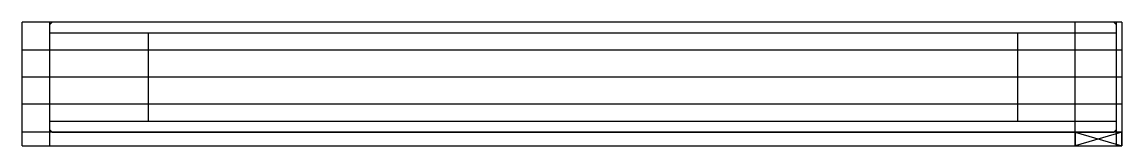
# Model space of a CAD drawing. Extents: x -931 to -531, y 992 to 1037.
import ezdxf

# ---------------------------------------------------------------- set-up
doc = ezdxf.new("R2010")
doc.units = 0
doc.layers.get('0').update_dxf_attribs({"linetype": 'CONTINUOUS'})

msp = doc.modelspace()

# ---------------------------------------------------------------- linework, layer by layer
at = {"linetype": 'CONTINUOUS'}
for p, q in [((-531.29, 1036.51), (-931.26, 1036.51)), ((-931.26, 991.51), (-931.26, 1036.51)), ((-921.26, 1036.51), (-921.26, 991.51)), ((-920.26, 1036.51), (-921.26, 1035.51)), ((-534.29, 1036.51), (-920.26, 1036.51)), ((-548.29, 991.51), (-548.29, 1036.51)), ((-533.29, 1035.51), (-534.29, 1036.51)), ((-533.29, 991.51), (-533.29, 1036.51)), ((-531.29, 1036.51), (-531.29, 991.51)), ((-921.26, 1035.51), (-921.26, 997.51)), ((-885.26, 1032.51), (-921.26, 1032.51)), ((-921.26, 1032.51), (-921.26, 1000.51)), ((-533.29, 1032.51), (-921.26, 1032.51)), ((-885.26, 1000.51), (-885.26, 1032.51)), ((-569.29, 1032.51), (-569.29, 1000.51)), ((-533.29, 1032.51), (-569.29, 1032.51)), ((-533.29, 997.51), (-533.29, 1035.51)), ((-533.29, 1000.51), (-533.29, 1032.51)), ((-531.29, 1026.3), (-931.26, 1026.3)), ((-531.29, 1016.51), (-931.26, 1016.51)), ((-531.29, 1006.72), (-931.26, 1006.72)), ((-921.26, 1000.51), (-885.26, 1000.51)), ((-921.26, 1000.51), (-533.29, 1000.51)), ((-569.29, 1000.51), (-533.29, 1000.51)), ((-531.29, 996.51), (-931.26, 996.51)), ((-921.26, 997.51), (-920.26, 996.51)), ((-920.26, 996.51), (-534.29, 996.51)), ((-548.29, 996.51), (-548.29, 991.51)), ((-531.29, 996.51), (-548.29, 996.51)), ((-531.29, 996.51), (-548.29, 991.51)), ((-548.29, 996.51), (-531.29, 991.51)), ((-534.29, 996.51), (-533.29, 997.51)), ((-531.29, 991.51), (-531.29, 996.51)), ((-931.26, 991.51), (-531.29, 991.51)), ((-548.29, 991.51), (-531.29, 991.51))]:
    msp.add_line(p, q, dxfattribs=at)

doc.saveas('drawing.dxf')
